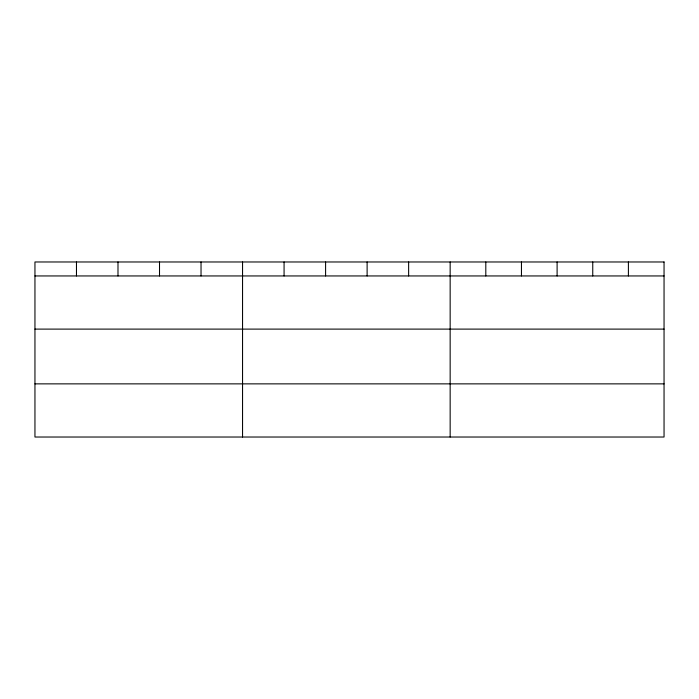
<?xml version="1.0" encoding="UTF-8"?>
<svg xmlns="http://www.w3.org/2000/svg" width="699" height="699" viewBox="0 0 699 699"><rect width="100%" height="100%" fill="white"/><g stroke="black" fill="none" stroke-linecap="round" stroke-linejoin="round"><path stroke-width="1.05" d="M34.95 275.948L664.05 275.948M34.95 329.107L664.05 329.107M34.95 383.865L664.05 383.865M628.401 261.976L628.401 275.948M592.752 261.976L592.752 275.948M557.103 261.976L557.103 275.948M521.454 261.976L521.454 275.948M485.805 261.976L485.805 275.948M450.156 261.976L450.156 437.024M408.635 261.976L408.635 275.948M367.115 261.976L367.115 275.948M325.594 261.976L325.594 275.948M284.074 261.976L284.074 275.948M242.553 261.976L242.553 437.024M201.032 261.976L201.032 275.948M159.512 261.976L159.512 275.948M117.991 261.976L117.991 275.948M76.471 261.976L76.471 275.948M664.05 261.976L34.95 261.976L34.95 437.024L664.05 437.024L664.05 261.976"/></g></svg>
